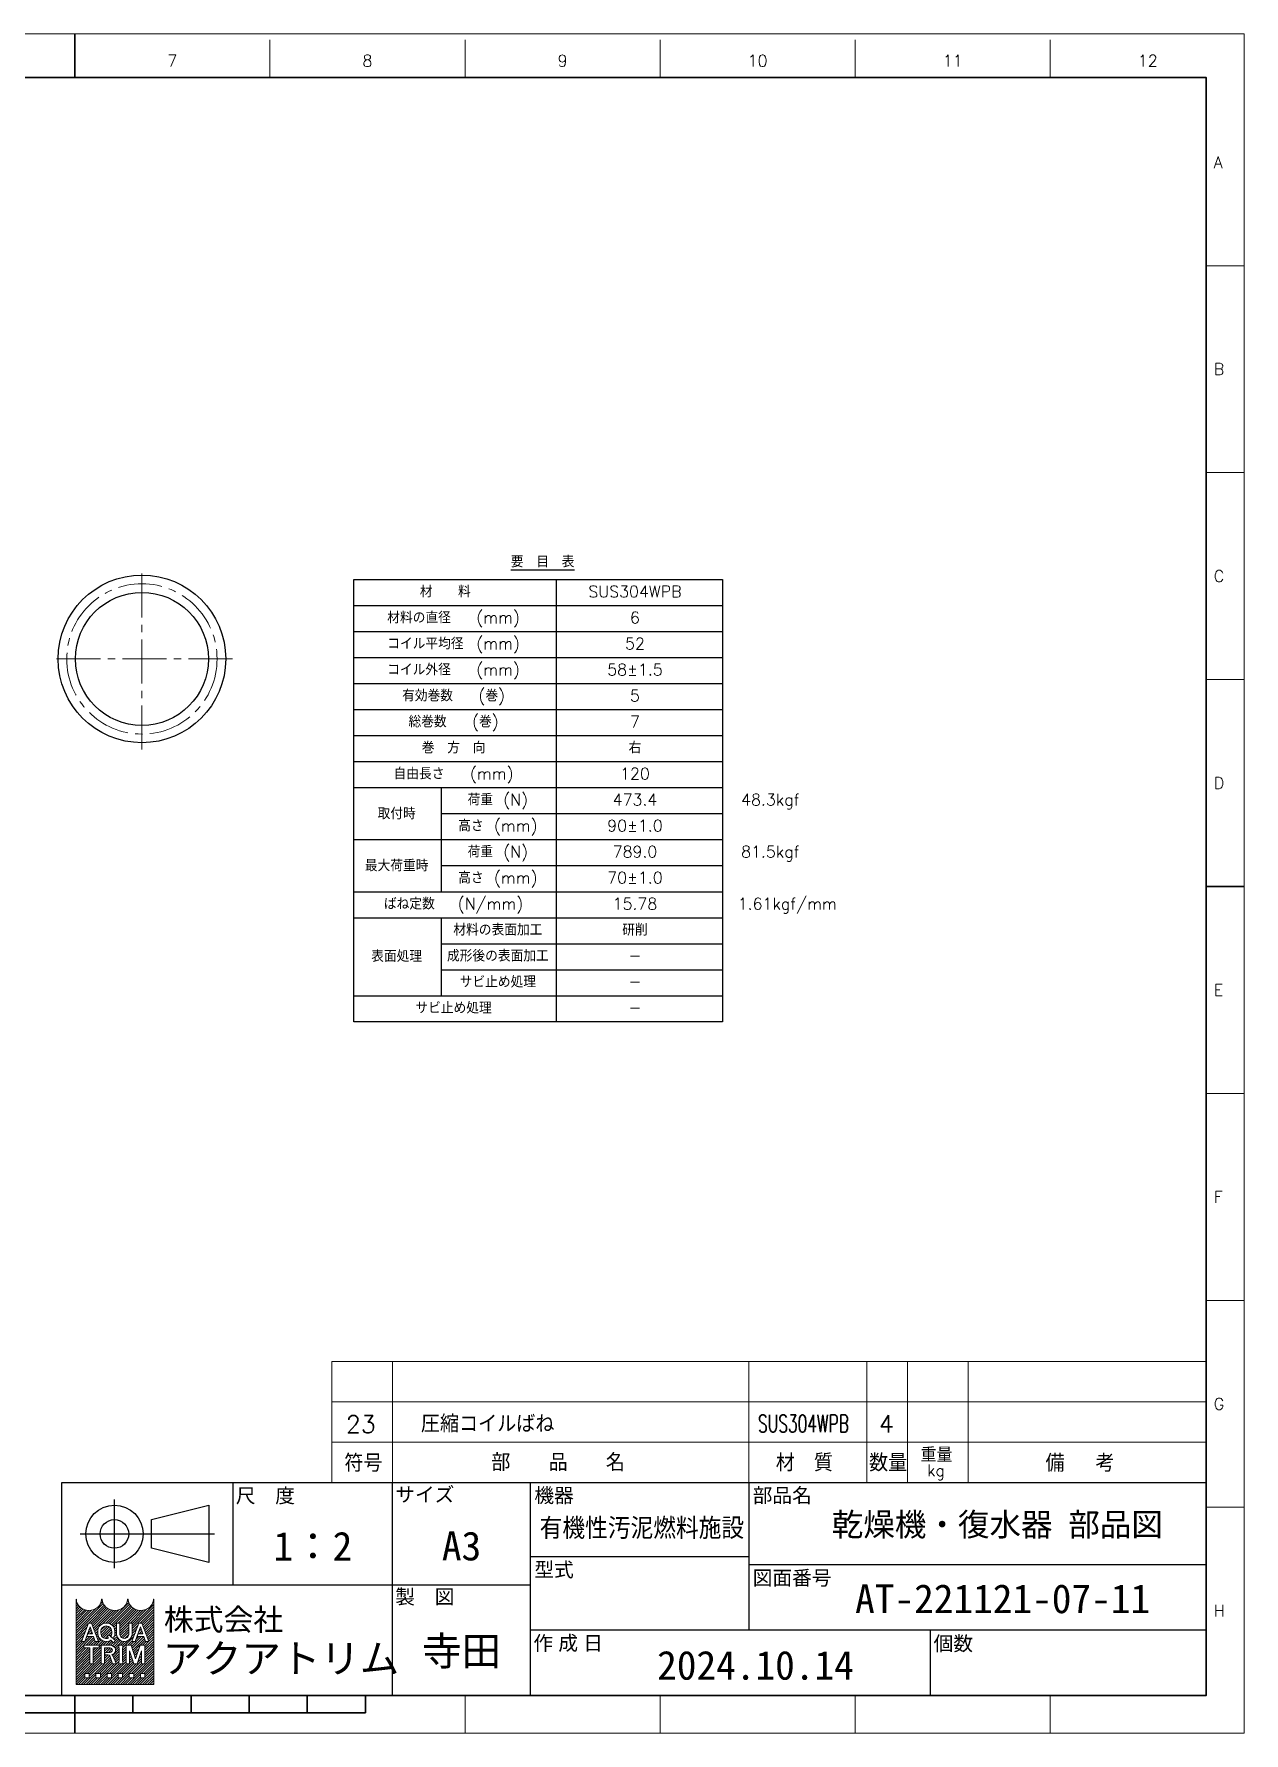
# Model space of a CAD drawing. Header units: millimetres. Extents: x 0 to 835, y -12 to 588.
# Drawn here: x 416 to 835, y 0 to 588 of the extents above; entities that cross this region are included whole.
import ezdxf
from ezdxf.enums import TextEntityAlignment as Align

# ---------------------------------------------------------------- set-up
doc = ezdxf.new("R2010")
doc.units = ezdxf.units.MM
doc.header["$LTSCALE"] = 0.8
doc.linetypes.add('CENTER2', pattern=[28.575000000000003, 19.05, -3.175, 3.175, -3.175])
doc.layers.add('05_CENTER', color=4, linetype='CENTER2', lineweight=13)
doc.layers.add('90_FRAME', color=5, linetype='Continuous', lineweight=35)
doc.layers.add('91_BLANK', color=5, linetype='Continuous', lineweight=0, plot=False)
doc.styles.add('KSS_TXT', font='txt.shx', dxfattribs={"bigfont": 'extfont2.shx'})
doc.styles.add('MS_G', font='MS Gothic.ttf')
doc.styles.get("Standard").update_dxf_attribs({"font": 'txt.shx', "bigfont": 'extfont2.shx'})
doc.styles.add('表題用', font='MS PGothic.ttf')

msp = doc.modelspace()

# ---------------------------------------------------------------- hatches: boundary and pattern name
at = {"layer": '90_FRAME', "lineweight": 5}
h = msp.add_hatch(dxfattribs=at)
h.set_pattern_fill('_USER', color=4, scale=0.6, angle=45, pattern_type=0)
h.set_pattern_definition([(45, (-808.5539713822795, -12.79816484489149), (-0.4242640687119285, 0.4242640687119285), [])])
edge = h.paths.add_edge_path()
edge.add_arc((457.8380331854423, 46.22398644916203), 0.1280794679994826, 90, 180)
edge.add_ellipse((453.3552518054603, 46.22398644916203), major_axis=(-4.354701911982408, 0), ratio=0.8823529411764706, start_angle=360, end_angle=540, ccw=False)
edge.add_arc((448.8724704254782, 46.22398644916203), 0.1280794679994826, 3.187317984128255, 180.0000000000261)
edge.add_ellipse((444.3896890454962, 46.22398644916203), major_axis=(-4.354701911982408, 0), ratio=0.8823529411764706, start_angle=360, end_angle=540, ccw=False)
edge.add_arc((439.9069076655142, 46.22398644916203), 0.1280794679994826, 3.187317984128255, 180)
edge.add_ellipse((435.4241262855321, 46.22398644916203), major_axis=(-4.354701911982408, 0), ratio=0.8823529411764706, start_angle=360, end_angle=540, ccw=False)
edge.add_arc((430.9413449055501, 46.22398644916203), 0.1280794679994826, 3.187317984128255, 90)
edge.add_line((430.9413449055501, 46.35206591716261), (430.9413449055501, 16.76570880928185))
edge.add_line((430.9413449055501, 16.76570880928094), (457.8380331854414, 16.76570880928094))
edge.add_line((457.8380331854423, 16.76570880928094), (457.8380331854423, 46.35206591716079))
h.paths.add_polyline_path([(435.2784667892429, 38.05069494241607), (436.3404004758795, 38.05069494241607), (438.755261396549, 31.67746061476092), (438.755261396549, 31.64672154244172), (437.6055928590031, 31.64672154244172), (437.0044116173922, 33.33503375214687), (434.6400715413292, 33.33503375214687), (434.9866852754312, 34.30843770894253), (436.657797883292, 34.30843770894253), (435.8094336325612, 36.69092010136038), (434.0132744061211, 31.64672154244172), (432.8636058685734, 31.64672154244172), (432.8636058685734, 31.67746061476092)], flags=16)
edge = h.paths.add_edge_path(flags=16)
edge.add_ellipse((441.427946647771, 35.232946646427), major_axis=(-2.9458277639881, 0), ratio=0.9565217391304346, start_angle=180, end_angle=360, ccw=False)
edge.add_line((444.3737744117589, 35.232946646427), (444.3737744117589, 34.46446983842989))
edge.add_ellipse((441.427946647771, 34.46446983842989), major_axis=(-2.9458277639881, 0), ratio=0.9565217391304346, start_angle=142.1052553177129, end_angle=180, ccw=False)
edge.add_line((443.7526184224516, 32.73377270960364), (442.9272559327692, 33.41388061136595))
edge.add_ellipse((441.427946647771, 34.5398293422376), major_axis=(1.87839559379198, 0), ratio=0.9950358206786509, start_angle=-37.0427632869818, end_angle=0)
edge.add_line((443.3063398835166, 34.53975678361522), (443.3063398835166, 35.15758714261929))
edge.add_ellipse((441.427946647771, 35.15758714261929), major_axis=(1.878393235745405, 0), ratio=0.9947182625257321, start_angle=360, end_angle=540)
edge.add_line((439.5495534120255, 35.15758714261929), (439.5495534120255, 34.53976347155358))
edge.add_ellipse((441.427946647771, 34.5398293422376), major_axis=(1.87839559379198, 0), ratio=0.9950358206786509, start_angle=-180, end_angle=-65.75794872216291)
edge.add_line((442.1992015251253, 32.8355749552492), (441.6762242729628, 33.3445570490193))
edge.add_line((441.6762242729619, 33.34455704901839), (442.2435468682688, 33.94697463426738))
edge.add_line((442.2435468682688, 33.94697463426829), (444.615658836211, 31.99232790216129))
edge.add_line((444.6156588362101, 31.99232790216038), (443.8743958027244, 31.20520979623407))
edge.add_line((443.8743958027262, 31.20520979623498), (442.983920132443, 32.0718558486914))
edge.add_ellipse((441.427946647771, 34.46446983842989), major_axis=(-2.9458277639881, 0), ratio=0.9565217391304346, start_angle=0, end_angle=121.88362473889401, ccw=False)
edge.add_line((438.4821188837832, 34.46446983842989), (438.4821188837832, 35.232946646427))
h.paths.add_polyline_path([(438.94574378998, 30.36592686244686), (438.94574378998, 29.46937058645008), (437.0245517699877, 29.46937058645008, 0.4142135623730951), (436.8964723019872, 29.34129111845041), (436.8964723019872, 23.96195346247251), (435.7437570899929, 23.96195346247251), (435.7437570899929, 29.34129111845041, 0.4142135623730951), (435.6156776219941, 29.46937058645008), (433.6944856020018, 29.46937058645008), (433.6944856020018, 30.36592686244686)], flags=16)
edge = h.paths.add_edge_path(flags=16)
edge.add_line((439.675775947795, 30.36592686244686), (442.6216037117829, 30.36592686244686))
edge.add_ellipse((442.6216037117811, 28.68130794059644), major_axis=(-2.067472937939515, 3.797886173657114e-16), ratio=0.8148203011203055, start_angle=111.38697473498539, end_angle=270, ccw=False)
edge.add_arc((442.9386560296771, 26.3982801414767), 0.8374090168554462, 22.272952259934925, 58.5531130129101, ccw=False)
edge.add_line((443.7135849096394, 26.71567436402884), (444.8171561177196, 24.01318524967238))
edge.add_line((444.8171561177205, 24.01318524967238), (444.8171561177205, 23.96195346247251))
edge.add_line((444.8171561177205, 23.96195346247251), (443.574785278126, 23.96195346247251))
edge.add_line((443.574785278126, 23.96195346247251), (442.5998526594612, 26.67569420010832))
edge.add_arc((442.124599999057, 26.48437114674917), 0.5123178719979352, 21.92829786654815, 90)
edge.add_line((442.124599999057, 26.99668901874603), (440.8669150001888, 26.99668901874603))
edge.add_line((440.8669150001879, 26.99668901874603), (440.8669150001879, 27.8932452947428))
edge.add_line((440.8669150001879, 27.8932452947428), (442.7752990733798, 27.8932452947428))
edge.add_arc((442.7478198461013, 28.68130794059644), 0.788541591624461, 271.9970571044071, 448.0029428955929)
edge.add_line((442.7752990733825, 29.46937058645008), (440.8284911597902, 29.46937058645008))
edge.add_line((440.8284911597893, 29.46937058645008), (440.8284911597893, 23.96195346247251))
edge.add_line((440.8284911597893, 23.96195346247251), (439.6757759477941, 23.96195346247251))
edge.add_line((439.675775947795, 23.96195346247251), (439.675775947795, 30.36592686244686))
h.paths.add_polyline_path([(444.9658350815462, 38.05069494241607), (446.1185502935423, 38.05069494241607), (446.1185502935423, 34.46446983842989, 0.175030561155744), (446.6270601120232, 32.99670050814794, 0.2571496110314638), (448.6839477070498, 32.99670050814794, 0.1750305611562702), (449.1924575255289, 34.46446983843444), (449.1924575255289, 38.05069494241607), (450.345172737525, 38.05069494241607), (450.345172737525, 34.23277104724539, -0.3793912406243967), (447.8476231115346, 31.64672154244172), (447.4633847075347, 31.64672154244172, -0.3793912406243716), (444.9658350815462, 34.23277104724539)], flags=16)
h.paths.add_polyline_path([(445.7884440946564, 30.36592686244686), (447.1973182426518, 30.36592686244686), (447.1973182426518, 29.46937058645008, 0.4142135623730951), (447.0692387746531, 29.34129111845041), (447.0692387746531, 24.98658920646804, 0.4142135623730951), (447.1973182426518, 24.85850973846928), (447.1973182426518, 23.96195346247251), (445.7884440946564, 23.96195346247251), (445.7884440946564, 24.85850973846928, 0.4142135623730951), (445.9165235626569, 24.98658920646804), (445.9165235626569, 29.34129111845041, 0.4142135623730951), (445.7884440946564, 29.46937058645008)], flags=16)
h.paths.add_polyline_path([(448.3512815171252, 30.36592686244686), (450.0239467744959, 30.36592686244686), (451.5532682171124, 25.71482210601599), (453.0825896597289, 30.36592686244686), (454.7563163691339, 30.36592686244686), (454.7563163691339, 23.96195346247251), (453.6036011571396, 23.96195346247251), (453.6036011571396, 28.44473484245455), (452.1296258231105, 23.96195346247251), (450.9769106111162, 23.96195346247251), (449.5029352770853, 28.44473484245455), (449.5039967291214, 23.96195346247251), (448.3512815171252, 23.96195346247251)], flags=16)
h.paths.add_polyline_path([(452.6951365511122, 38.05069494241607), (453.7570702377488, 38.05069494241607), (456.1719311584184, 31.67746061476092), (456.1719311584184, 31.64672154244172), (455.0222626208706, 31.64672154244172), (454.4210813792615, 33.33503375214687), (452.0567413031986, 33.33503375214687), (452.4033550372988, 34.30843770894253), (454.0744676451613, 34.30843770894253), (453.2261033944305, 36.69092010136038), (451.4299441679887, 31.64672154244172), (450.2802756304409, 31.64672154244172), (450.2802756304409, 31.67746061476092)], flags=16)
h.paths.add_polyline_path([(434.0152521375385, 20.60809284926555), (435.5522057535309, 20.60809284926555), (435.5522057535309, 19.07113923327225), (434.0152521375385, 19.07113923327225)], flags=16)
h.paths.add_polyline_path([(437.8576361775231, 20.60809284926555), (439.3945897935155, 20.60809284926555), (439.3945897935155, 19.07113923327225), (437.8576361775231, 19.07113923327225)], flags=16)
h.paths.add_polyline_path([(441.7000202175077, 20.60809284926555), (443.2369738335001, 20.60809284926555), (443.2369738335001, 19.07113923327225), (441.7000202175077, 19.07113923327225)], flags=16)
h.paths.add_polyline_path([(445.5424042574923, 20.60809284926555), (447.0793578734847, 20.60809284926555), (447.0793578734847, 19.07113923327225), (445.5424042574923, 19.07113923327225)], flags=16)
h.paths.add_polyline_path([(449.3847882974769, 20.60809284926555), (450.9217419134693, 20.60809284926555), (450.9217419134693, 19.07113923327225), (449.3847882974769, 19.07113923327225)], flags=16)
h.paths.add_polyline_path([(453.2271723374615, 20.60809284926555), (454.7641259534539, 20.60809284926555), (454.7641259534539, 19.07113923327225), (453.2271723374615, 19.07113923327225)], flags=16)

# ---------------------------------------------------------------- linework, layer by layer
for p, q in [((597.0078514209513, 399.0217460067249), (597.0078514209513, 246.0217460067249)), ((527.0951534637047, 390.0217460067249), (654.5865275698802, 390.0217460067249)), ((527.0951534637047, 381.0217460067249), (654.5865275698802, 381.0217460067249)), ((527.0951534637047, 372.0217460067249), (654.5865275698802, 372.0217460067249)), ((527.0951534637047, 363.0217460067249), (654.5865275698802, 363.0217460067249)), ((527.0951534637047, 354.0217460067249), (654.5865275698802, 354.0217460067249)), ((527.0951534637047, 345.0217460067249), (654.5865275698802, 345.0217460067249)), ((527.0951534637047, 336.0217460067249), (654.5865275698802, 336.0217460067249)), ((527.0951534637047, 327.0217460067249), (654.5865275698802, 327.0217460067249)), ((557.2369379595425, 327.0217460067249), (557.2369379595425, 291.0217460067249)), ((557.2369379595425, 318.0217460067249), (654.5865275698802, 318.0217460067249)), ((527.0951534637047, 309.0217460067249), (654.5865275698802, 309.0217460067249)), ((557.2369379595425, 300.0217460067249), (654.5865275698802, 300.0217460067249)), ((527.0951534637047, 291.0217460067249), (654.5865275698802, 291.0217460067249)), ((527.0951534637047, 282.0217460067249), (654.5865275698802, 282.0217460067249)), ((557.2369379595425, 282.0217460067249), (557.2369379595425, 255.0217460067249)), ((557.2369379595425, 273.0217460067249), (654.5865275698802, 273.0217460067249)), ((557.2369379595425, 264.0217460067249), (654.5865275698802, 264.0217460067249)), ((527.0951534637047, 255.0217460067249), (654.5865275698802, 255.0217460067249))]:
    msp.add_line(p, q)
msp.add_lwpolyline([(527.0951534637047, 399.0217460067249), (654.5865275698802, 399.0217460067249), (654.5865275698802, 246.0217460067249), (527.0951534637047, 246.0217460067249)], close=True)
at = {"color": 0}
for radius in [29, 23]:
    msp.add_circle((453.7416360852767, 371.5360947677306), radius, dxfattribs=at)
at = {"layer": '05_CENTER'}
for p, q in [((453.7416360873722, 340.1641962585651), (453.7416360873722, 402.907993276896)), ((485.1135345944422, 371.5360947650421), (422.3697375761112, 371.5360947650421))]:
    msp.add_line(p, q, dxfattribs=at)
msp.add_circle((453.7416360852767, 371.5360947677306), 26, dxfattribs=at)
at = {"layer": '90_FRAME'}
for p, q in [((430.5441641560333, 587.6997422500219), (430.5441641560334, 572.6151258616644)), ((834.9921062433816, 292.8124579693821), (821.9238898577205, 292.8124579693821)), ((430.5441641560334, -1.126752522395691e-07), (430.5441641560334, 13.00979007709968)), ((450.6491124416646, 6.978305591408523), (450.6491124416646, 13.00979007709968)), ((470.7540607272983, 6.978305591408523), (470.7540607272983, 13.00979007709968)), ((490.8590090129321, 6.978305591408523), (490.8590090129321, 13.00979007709968)), ((510.9639572985658, 6.978305591408523), (510.9639572985658, 13.00979007709968)), ((531.0689055841998, 6.978305591408523), (531.0689055841998, 13.00979007709968)), ((330.0194227278673, 6.978305591408523), (531.0689055841998, 6.978305591408523))]:
    msp.add_line(p, q, dxfattribs=at)
at = {"layer": '90_FRAME', "color": 4, "lineweight": 13}
for p, q in [((498.0264230767611, 572.6151258616644), (498.0264230767611, 585.683342247323)), ((565.5086819974862, 572.6151258616644), (565.5086819974862, 585.683342247323)), ((632.9909409182138, 572.6151258616644), (632.9909409182138, 585.683342247323)), ((700.4731998389417, 572.6151258616644), (700.4731998389417, 585.683342247323)), ((767.9554587596695, 572.6151258616644), (767.9554587596695, 585.683342247323)), ((834.9921062433816, 507.5506461778388), (821.9238898577205, 507.5506461778388)), ((834.9921062433816, 435.9712501083532), (821.9238898577205, 435.9712501083532)), ((834.9921062433816, 364.3918540388676), (821.9238898577205, 364.3918540388676)), ((834.9921062433816, 221.2330618998965), (821.9238898577205, 221.2330618998965)), ((834.9921062433816, 149.6536658304109), (821.9238898577205, 149.6536658304109)), ((519.4810237878792, 128.5526449678443), (821.9238783046039, 128.5526449678443)), ((519.4810353409957, 128.5526449678443), (519.4810353409957, 86.55264721965969)), ((540.4810327159994, 128.5526449678443), (540.4810327159994, 86.55264721965969)), ((663.6619767215561, 128.5526449678443), (663.6619767215561, 86.55264721965969)), ((704.5502042005212, 128.5526449678443), (704.5502042005269, 86.55264721965969)), ((718.5502024505217, 128.5526449678443), (718.5502024505281, 86.55264721965969)), ((739.5501998255247, 128.5526449678443), (739.5501998255247, 86.55264721965969)), ((519.4810237878792, 114.5526457154114), (821.9238783046039, 114.5526457154114)), ((519.4810237878792, 100.5526457154114), (821.9238783046039, 100.5526457154114)), ((834.9921062433816, 78.0742697609254), (821.9238898577205, 78.0742697609254)), ((565.5086819974862, -1.126752522395691e-07), (565.5086819974862, 13.00979007709968)), ((632.9909409182138, -1.126752522395691e-07), (632.9909409182138, 13.00979007709968)), ((700.4731998389417, -1.126752522395691e-07), (700.4731998389417, 13.00979007709968)), ((767.9554587596695, -1.126752522395691e-07), (767.9554587596695, 13.00979007709968))]:
    msp.add_line(p, q, dxfattribs=at)
at = {"layer": '90_FRAME', "color": 0, "lineweight": 25}
for p, q in [((485.3238898590789, 51.19550436265845), (485.3238898590789, 86.55264721965969)), ((540.4810327159994, 13.00979007709967), (540.4810327159994, 86.55264721965969)), ((588.1381755729199, 13.00979007709967), (588.1381755729199, 86.55264721965969)), ((663.6619767215561, 86.55264721965969), (663.6619767215561, 35.63836150557918)), ((444.2388898592453, 56.99407579120808), (444.2388898592453, 80.75407579111189)), ((432.3588898592934, 68.87407579115816), (478.8888898591049, 68.87407579115816)), ((588.1381755729199, 61.09550436261989), (663.6619767215561, 61.09550436261989)), ((663.6619767215561, 58.2669329340587), (821.9238898577205, 58.2669329340587)), ((588.1381755729199, 51.19550436265845), (425.9238898593194, 51.19550436265845)), ((588.1381755729199, 35.63836150557918), (821.9238898577205, 35.63836150557918)), ((726.4096041437988, 35.63836150557918), (726.4096041437988, 13.00979007709967))]:
    msp.add_line(p, q, dxfattribs=at)
at = {"layer": '90_FRAME', "color": 4, "lineweight": 5}
for p, q in [((430.9413449055501, 16.76570880928094), (430.9413449055501, 46.35206591716261)), ((457.8380331854423, 46.35206591716261), (457.8380331854423, 16.76570880928094)), ((432.8636058685734, 31.67746061476092), (435.2784667892429, 38.05069494241607)), ((434.0132744061211, 31.64672154244172), (435.8094336325612, 36.69092010136038)), ((435.2784667892429, 38.05069494241607), (436.3404004758795, 38.05069494241607)), ((436.657797883292, 34.30843770894253), (435.8094336325612, 36.69092010136038)), ((438.755261396549, 31.67746061476092), (436.3404004758795, 38.05069494241607)), ((444.9658350815462, 34.23277104724539), (444.9658350815462, 38.05069494241607)), ((446.1185502935423, 38.05069494241607), (444.9658350815462, 38.05069494241607)), ((446.1185502935423, 34.46446983842989), (446.1185502935423, 38.05069494241607)), ((449.1924575255289, 34.46446983842989), (449.1924575255289, 38.05069494241607)), ((449.1924575255289, 38.05069494241607), (450.345172737525, 38.05069494241607)), ((450.2802756304409, 31.67746061476092), (452.6951365511122, 38.05069494241607)), ((450.345172737525, 34.23277104724539), (450.345172737525, 38.05069494241607)), ((451.4299441679887, 31.64672154244172), (453.2261033944305, 36.69092010136038)), ((452.6951365511122, 38.05069494241607), (453.7570702377488, 38.05069494241607)), ((454.0744676451613, 34.30843770894253), (453.2261033944305, 36.69092010136038)), ((456.1719311584184, 31.67746061476092), (453.7570702377488, 38.05069494241607)), ((432.8636058685734, 31.64672154244172), (432.8636058685734, 31.67746061476092)), ((432.8636058685734, 31.67746061476092), (432.8636058685734, 31.67746061476092)), ((432.8636058685734, 31.64672154244172), (432.8636058685734, 31.67746061476092)), ((432.8636058685734, 31.64672154244172), (434.0132744061211, 31.64672154244172)), ((433.6944856020018, 30.36592686244686), (438.94574378998, 30.36592686244686)), ((433.6944856020018, 30.36592686244686), (433.6944856020018, 29.46937058645008)), ((433.6944856020018, 29.46937058645008), (435.6156776219941, 29.46937058645008)), ((434.6400715413292, 33.33503375214687), (434.9866852754312, 34.30843770894253)), ((434.6400715413292, 33.33503375214687), (437.0044116173922, 33.33503375214687)), ((434.9866852754312, 34.30843770894253), (436.657797883292, 34.30843770894253)), ((437.6055928590031, 31.64672154244172), (437.0044116173922, 33.33503375214687)), ((437.0245517699877, 29.46937058645008), (438.94574378998, 29.46937058645008)), ((438.755261396549, 31.64672154244172), (437.6055928590031, 31.64672154244172)), ((438.4821188837832, 35.232946646427), (438.4821188837832, 34.46446983842989)), ((438.755261396549, 31.64672154244172), (438.755261396549, 31.67746061476092)), ((438.94574378998, 30.36592686244686), (438.94574378998, 29.46937058645008)), ((439.5495534120255, 35.15758714261929), (439.5495534120255, 34.54280569622179)), ((439.675775947795, 30.36592686244686), (439.675775947795, 23.96195346247251)), ((439.675775947795, 30.36592686244686), (442.6216037117811, 30.36592686244686)), ((440.8284911597893, 23.96195346247251), (440.8284911597893, 29.46937058645008)), ((440.8284911597893, 29.46937058645008), (442.7752990733825, 29.46937058645008)), ((441.6762242729619, 33.34455704901839), (442.2435468682688, 33.94697463426829)), ((441.6762242729619, 33.34455704901839), (442.1992015251253, 32.8355749552492)), ((442.2435468682688, 33.94697463426829), (444.6156588362101, 31.99232790216038)), ((442.9272559327692, 33.41388061136595), (443.7526184224516, 32.73377270960364)), ((442.983920132443, 32.0718558486914), (443.8743958027262, 31.20520979623498)), ((443.3063398835166, 35.15758714261929), (443.3063398835166, 34.54280569622179)), ((443.8743958027262, 31.20520979623498), (444.6156588362101, 31.99232790216038)), ((444.3737744117589, 35.232946646427), (444.3737744117589, 34.46446983842989)), ((445.7884440946564, 30.36592686244686), (447.1973182426518, 30.36592686244686)), ((445.7884440946564, 30.36592686244686), (445.7884440946564, 29.46937058645008)), ((447.1973182426518, 30.36592686244686), (447.1973182426518, 29.46937058645008)), ((447.8476231115346, 31.64672154244172), (447.4633847075365, 31.64672154244172)), ((448.3512815171252, 30.36592686244686), (448.3512815171252, 23.96195346247251)), ((448.3512815171252, 30.36592686244686), (450.0239467744959, 30.36592686244686)), ((451.5532682171124, 25.71482210601599), (450.0239467744959, 30.36592686244686)), ((450.2802756304409, 31.64672154244172), (450.2802756304409, 31.67746061476092)), ((450.2802756304409, 31.67746061476092), (450.2802756304409, 31.67746061476092)), ((450.2802756304409, 31.64672154244172), (450.2802756304409, 31.67746061476092)), ((450.2802756304409, 31.64672154244172), (451.4299441679887, 31.64672154244172)), ((451.5532682171124, 25.71482210601599), (453.0825896597289, 30.36592686244686)), ((452.0567413031986, 33.33503375214687), (452.4033550372988, 34.30843770894253)), ((452.0567413031986, 33.33503375214687), (454.4210813792615, 33.33503375214687)), ((452.4033550372988, 34.30843770894253), (454.0744676451613, 34.30843770894253)), ((454.7563163691339, 30.36592686244686), (453.0825896597289, 30.36592686244686)), ((455.0222626208706, 31.64672154244172), (454.4210813792615, 33.33503375214687)), ((454.7563163691339, 23.96195346247251), (454.7563163691339, 30.36592686244686)), ((456.1719311584184, 31.64672154244172), (455.0222626208706, 31.64672154244172)), ((456.1719311584184, 31.64672154244172), (456.1719311584184, 31.67746061476092)), ((435.7437570899929, 23.96195346247251), (435.7437570899929, 29.34129111845041)), ((435.7437570899929, 23.96195346247251), (436.8964723019872, 23.96195346247251)), ((436.8964723019872, 23.96195346247251), (436.8964723019872, 29.34129111845041)), ((439.675775947795, 23.96195346247251), (440.8284911597893, 23.96195346247251)), ((440.8669150001879, 26.99668901874603), (440.8669150001879, 27.8932452947428)), ((440.8669150001879, 27.8932452947428), (442.7752990733825, 27.8932452947428)), ((440.8669150001879, 26.99668901874603), (442.124599999057, 26.99668901874603)), ((442.5998526594612, 26.67569420010832), (443.574785278126, 23.96195346247251)), ((443.574785278126, 23.96195346247251), (444.8171561177205, 23.96195346247251)), ((443.7135849096394, 26.71567436402975), (444.8171561177205, 24.01318524967238)), ((444.8171561177205, 24.01318524967238), (444.8171561177205, 23.96195346247251)), ((445.7884440946564, 23.96195346247251), (445.7884440946564, 24.85850973846928)), ((445.7884440946564, 23.96195346247251), (447.1973182426518, 23.96195346247251)), ((445.9165235626569, 24.98658920646804), (445.9165235626569, 29.34129111845041)), ((447.0692387746531, 24.98658920646804), (447.0692387746531, 29.34129111845041)), ((447.1973182426518, 23.96195346247251), (447.1973182426518, 24.85850973846928)), ((448.3512815171252, 23.96195346247251), (449.5039967291214, 23.96195346247251)), ((449.5039967291214, 23.96195346247251), (449.5029352770853, 28.44473484245455)), ((450.9769106111162, 23.96195346247251), (449.5029352770853, 28.44473484245455)), ((450.9769106111162, 23.96195346247251), (452.1296258231105, 23.96195346247251)), ((452.1296258231105, 23.96195346247251), (453.6036011571396, 28.44473484245455)), ((453.6036011571396, 28.44473484245455), (453.6036011571396, 23.96195346247251)), ((453.6036011571396, 23.96195346247251), (454.7563163691339, 23.96195346247251)), ((434.0152521375385, 20.60809284926555), (435.5522057535309, 20.60809284926555)), ((434.0152521375385, 20.60809284926555), (434.0152521375385, 19.07113923327225)), ((435.5522057535309, 19.07113923327225), (434.0152521375385, 19.07113923327225)), ((435.5522057535309, 20.60809284926555), (435.5522057535309, 19.07113923327225)), ((437.8576361775231, 20.60809284926555), (439.3945897935155, 20.60809284926555)), ((437.8576361775231, 20.60809284926555), (437.8576361775231, 19.07113923327225)), ((439.3945897935155, 19.07113923327225), (437.8576361775231, 19.07113923327225)), ((439.3945897935155, 20.60809284926555), (439.3945897935155, 19.07113923327225)), ((441.7000202175077, 20.60809284926555), (443.2369738335001, 20.60809284926555)), ((441.7000202175077, 20.60809284926555), (441.7000202175077, 19.07113923327225)), ((443.2369738335001, 19.07113923327225), (441.7000202175077, 19.07113923327225)), ((443.2369738335001, 20.60809284926555), (443.2369738335001, 19.07113923327225)), ((445.5424042574923, 20.60809284926555), (447.0793578734847, 20.60809284926555)), ((445.5424042574923, 20.60809284926555), (445.5424042574923, 19.07113923327225)), ((447.0793578734847, 19.07113923327225), (445.5424042574923, 19.07113923327225)), ((447.0793578734847, 20.60809284926555), (447.0793578734847, 19.07113923327225)), ((449.3847882974769, 20.60809284926555), (450.9217419134693, 20.60809284926555)), ((449.3847882974769, 20.60809284926555), (449.3847882974769, 19.07113923327225)), ((450.9217419134693, 19.07113923327225), (449.3847882974769, 19.07113923327225)), ((450.9217419134693, 20.60809284926555), (450.9217419134693, 19.07113923327225)), ((454.7641259534539, 20.60809284926555), (453.2271723374615, 20.60809284926555)), ((453.2271723374615, 20.60809284926555), (453.2271723374615, 19.07113923327225)), ((453.2271723374615, 19.07113923327225), (454.7641259534539, 19.07113923327225)), ((454.7641259534539, 20.60809284926555), (454.7641259534539, 19.07113923327225)), ((457.8380331854423, 16.76570880928094), (430.9413449055501, 16.76570880928094))]:
    msp.add_line(p, q, dxfattribs=at)
at = {"layer": '90_FRAME'}
msp.add_lwpolyline([(39.16443845434634, 13.00979007709968), (821.9238898577205, 13.00979007709968), (821.9238898577205, 572.6151258616644), (39.16443845434634, 572.6151258616644)], close=True, dxfattribs=at)
at = {"layer": '90_FRAME', "color": 0, "lineweight": 25}
msp.add_lwpolyline([(425.9238898593194, 13.00979007709967), (821.9238898577205, 13.00979007709967), (821.9238898577205, 86.55264721965969), (425.9238898593194, 86.55264721965969)], close=True, dxfattribs=at)
msp.add_lwpolyline([(457.1088898591952, 73.82407579113888), (476.9088898591144, 78.7740757911196), (476.9088898591144, 58.97407579120036), (457.1088898591952, 63.92407579117926), (457.1088898591952, 73.82407579113888)], dxfattribs=at)
for radius in [9.89999999996, 4.94999999998]:
    msp.add_circle((444.2388898592453, 68.87407579115816), radius, dxfattribs=at)
at = {"layer": '90_FRAME', "color": 4, "lineweight": 5}
for centre, radius, start, end in [((430.9413449055501, 46.22398644916203), 0.1280794679994826, 0, 90), ((439.9069076655142, 46.22398644916203), 0.1280794679994826, 0, 180), ((439.9069076655142, 46.22398644916203), 0.1280794679994826, 0, 90), ((448.8724704254782, 46.22398644916203), 0.1280794679994826, 0, 180), ((457.8380331854423, 46.22398644916203), 0.1280794679994826, 90, 180), ((435.6156776219941, 29.34129111845041), 0.1280794679994826, 0, 90), ((437.0245517699877, 29.34129111845041), 0.1280794679994826, 90, 180), ((442.7478198461013, 28.68130794059644), 0.788541591624461, 271.9970571043541, 88.00294289554164), ((447.6734070510975, 34.34862044283901), 2.710049271279299, 182.4500309922613, 265.5552572885243), ((445.7884440946564, 29.34129111845041), 0.1280794679994826, 0, 90), ((448.4050262959463, 34.43464974111785), 2.286670450191321, 179.2527938813868, 218.9645718468802), ((447.6555039095365, 34.86416785304928), 2.131931267400064, 241.1577278083189, 298.8422721916811), ((447.1973182426518, 29.34129111845041), 0.1280794679994826, 90, 180), ((447.6376007679737, 34.34862044283901), 2.710049271279299, 274.4447427114757, 357.5499690077386), ((446.9059815231249, 34.43464974111785), 2.286670450191064, 321.0354281531198, 0.7472061186132516), ((442.124599999057, 26.48437114674917), 0.5123178719979303, 21.92829786655026, 90), ((442.9386560296771, 26.3982801414767), 0.8374090168554603, 22.27295225998095, 58.55311301286324), ((445.7884440946564, 24.98658920646804), 0.1280794679994826, 270, 0), ((447.1973182426518, 24.98658920646804), 0.1280794679994826, 180, 270)]:
    msp.add_arc(centre, radius, start, end, dxfattribs=at)
for centre, major_axis, ratio, start_param, end_param in [((435.4241262855321, 46.22398644916203), (-4.354701911982408, 0), 0.8823529411764706, 6.283185307179586, 9.42477796076938), ((444.3896890454962, 46.22398644916203), (-4.354701911982408, 0), 0.8823529411764706, 6.283185307179586, 9.42477796076938), ((453.3552518054603, 46.22398644916203), (-4.354701911982408, 0), 0.8823529411764706, 6.283185307179586, 9.42477796076938), ((441.427946647771, 35.232946646427), (-2.9458277639881, 0), 0.9565217391304346, 3.141592653589793, 6.283185307179586), ((441.427946647771, 35.15758714261929), (1.878393235745405, 0), 0.9947182625257321, 6.283185307179586, 9.42477796076938), ((442.6216037117811, 28.68130794059644), (-2.067472937939515, 3.797886173657099e-16), 0.8148203011203053, 1.944069452961235, 4.71238898038469)]:
    msp.add_ellipse(centre, major_axis=major_axis, ratio=ratio, start_param=start_param, end_param=end_param, dxfattribs=at)
at = {"layer": '90_FRAME', "color": 4, "lineweight": 5, "extrusion": (0, 0, -1)}
for centre, major_axis, ratio, start_param, end_param in [((441.427946647771, 34.46446983842989), (-2.9458277639881, 0), 0.9565217391304346, 4.155914751220672, 6.283185307179586), ((441.427946647771, 34.5398293422376), (1.87839559379198, 0), 0.9950358206786509, 7.430878021738927, 9.42477796076938), ((441.427946647771, 34.5398293422376), (1.87839559379198, 0), 0.9950358206786509, 6.283185307179586, 6.929703490574296), ((441.427946647771, 34.46446983842989), (-2.9458277639881, 0), 0.9565217391304346, 3.141592653589793, 3.802980717498315)]:
    msp.add_ellipse(centre, major_axis=major_axis, ratio=ratio, start_param=start_param, end_param=end_param, dxfattribs=at)
at = {"layer": '91_BLANK'}
msp.add_lwpolyline([(-8.093381893559127e-07, -1.126752522395691e-07), (834.9921062419944, -1.126752522395691e-07), (834.9921062419944, 587.6997422500219), (-8.093381893559127e-07, 587.6997422500219)], close=True, dxfattribs=at)

# ---------------------------------------------------------------- texts
at = {"color": 0, "style": 'KSS_TXT'}
for s, p in [('%%u要\u3000目\u3000表', (592.3540179048273, 403.1812197528959)), ('材\u3000\u3000料', (558.6821967317724, 392.8380339838075)), ('SUS304WPB', (624.3032908651062, 392.8380339838075)), ('材料の直径\u3000\u3000(mm)', (561.5576498151772, 383.8380339838075)), ('6', (624.3032908651062, 383.8380339838075)), ('コイル平均径\u3000(mm)', (561.5576498151772, 374.8380339838075)), ('52', (624.3032908651062, 374.8380339838075)), ('コイル外径\u3000\u3000(mm)', (561.5576498151772, 365.8380339838075)), ('58±1.5', (624.3032908651062, 365.8380339838075)), ('有効巻数\u3000\u3000(巻)', (561.5576498151772, 356.8380339838075)), ('5', (624.3032908651062, 356.8380339838075)), ('総巻数\u3000\u3000(巻)', (561.5576498151772, 347.8380339838075)), ('7', (624.3032908651062, 347.8380339838075)), ('巻\u3000方\u3000向', (561.5576498151772, 338.8380339838075)), ('右', (624.3032908651062, 338.8380339838075)), ('自由長さ\u3000\u3000(mm)', (561.5576498151772, 329.8380339838075)), ('120', (624.3032908651062, 329.8380339838075)), ('荷重 (N)', (576.8751798678227, 320.8380339838075)), ('473.4', (624.3032908651062, 320.8380339838075)), ('48.3kgf', (671.1506428641574, 320.8380339838075)), ('取付時', (541.8680626955852, 316.0537242834578)), ('高さ (mm)', (576.8751798678227, 311.8380339838075)), ('90±1.0', (624.3032908651062, 311.8380339838075)), ('荷重 (N)', (576.8751798678227, 302.8380339838075)), ('789.0', (624.3032908651062, 302.8380339838075)), ('81.5kgf', (671.1506428641574, 302.8380339838075)), ('最大荷重時', (541.8680626955852, 298.0537242834578)), ('高さ (mm)', (576.8751798678227, 293.8380339838075)), ('70±1.0', (624.3032908651062, 293.8380339838075)), ('ばね定数 \u3000(N/mm)', (561.5576498151772, 284.8380339838075)), ('15.78', (624.3032908651062, 284.8380339838075)), ('1.61kgf/mm', (677.0056084161138, 284.8380339838075)), ('材料の表面加工', (576.8751798678227, 275.8380339838075)), ('研削', (624.3032908651062, 275.8380339838075)), ('表面処理', (541.8680626955852, 266.7091474509687)), ('成形後の表面加工', (576.8751798678227, 266.8380339838075)), ('－', (624.3032908651062, 266.5372244189382)), ('サビ止め処理', (576.8751798678227, 257.8380339838075)), ('－', (624.3032908651062, 257.5372244189382)), ('サビ止め処理', (561.5576498151772, 248.8380339838075)), ('－', (624.3032908651062, 248.5372244189382))]:
    msp.add_text(s, height=4, dxfattribs=at).set_placement(p, align=Align.CENTER)
at = {"layer": '90_FRAME', "color": 0, "lineweight": 13, "style": 'KSS_TXT'}
for s, p in [('7', (464.285293616396, 575.2179924612188)), ('8', (531.7675525371236, 575.2179924612188)), ('9', (599.2498114578513, 575.2179924612188)), ('10', (666.7320703785791, 575.2179924612188)), ('11', (734.2143292993043, 575.2179924612188)), ('12', (801.6965882200319, 575.2179924612188))]:
    msp.add_text(s, height=4.0328, dxfattribs=at).set_placement(p, align=Align.BOTTOM_CENTER)
for s, p in [('A', (824.5217821243332, 543.3403442125816)), ('B', (824.5217821243332, 471.760948143096)), ('C', (824.5217821243332, 400.1815520736105)), ('D', (824.5217821243332, 328.6021560041249)), ('E', (824.5217821243332, 257.0227599346393)), ('F', (824.5217821243332, 185.4433638651537)), ('G', (824.5217821243332, 113.8639677956682)), ('H', (824.5217821243332, 42.28457172618261))]:
    msp.add_text(s, height=4.0328, dxfattribs=at).set_placement(p, align=Align.MIDDLE_LEFT)
at = {"layer": '90_FRAME', "color": 3, "lineweight": 13}
for s, p in [('23', (529.4658838299592, 106.7973975115223)), ('4', (711.2786383741811, 106.897996030908))]:
    msp.add_text(s, height=6, dxfattribs=at).set_placement(p, align=Align.MIDDLE_CENTER)
for s, height, p in [('圧縮コイルばね', 6, (550.234799726989, 103.9517438775423)), ('符号', 6, (523.7570245300835, 90.36559032324035)), ('部\u3000\u3000品\u3000\u3000名', 6, (574.621452729562, 90.58336807379706)), ('材\u3000質', 6, (672.998850574389, 90.51128269852805)), ('数量', 6, (705.2854884258145, 90.46618884263765)), ('重量', 5, (723.1235831395647, 93.7383785172747)), ('備  考', 6, (766.3110685907109, 90.36559032324035)), ('kg', 4, (725.3335126704233, 88.84602942270024))]:
    msp.add_text(s, height=height, dxfattribs=at).set_placement(p)
at = {"layer": '90_FRAME', "color": 3, "lineweight": 13, "width": 0.65}
msp.add_text('SUS304WPB', height=6, dxfattribs=at).set_placement((666.8847252373203, 104.0313286364319))
at = {"layer": '90_FRAME', "color": 0, "style": '表題用'}
for s, p in [('尺\u3000度', (486.2209272008076, 82.1242033824764)), ('サイズ', (541.3780700577263, 82.49711104729059)), ('機器', (589.4973335122995, 82.20682690173808)), ('部品名', (665.0211346609394, 82.20682690173808)), ('型式', (589.4973335122995, 56.49968404469828)), ('図面番号', (665.0211346609376, 53.67111261613709)), ('製\u3000図', (541.3781005305646, 47.13996819029117)), ('作 成 日', (589.1522590877812, 31.10244101203526)), ('個数', (727.597047637566, 30.96415914240598))]:
    msp.add_text(s, height=5, dxfattribs=at).set_placement(p, align=Align.MIDDLE_LEFT)
at = {"layer": '90_FRAME', "color": 0, "style": 'MS_G'}
msp.add_text('乾燥機・復水器 部品図', height=8, dxfattribs=at).set_placement((749.6547922862478, 68.13102028411825), align=Align.CENTER)
at = {"layer": '90_FRAME', "color": 0, "style": 'MS_G', "width": 0.9}
msp.add_text('有機性汚泥燃料施設', height=6.4, dxfattribs=at).set_placement((626.7026018421661, 67.84396512518961), align=Align.CENTER)
at = {"layer": '90_FRAME', "color": 0, "style": 'MS_G'}
msp.add_text('A3', height=10, dxfattribs=at).set_placement((564.3096041444587, 64.6312186483191), align=Align.MIDDLE)
for s, p in [('AT-221121-07-11', (700.4515835511361, 41.45902527893932)), ('2024.10.14', (631.9738094299987, 18.44151388765366))]:
    msp.add_text(s, height=10, dxfattribs=at).set_placement(p)
at = {"layer": '90_FRAME', "color": 4, "style": 'MS_G'}
msp.add_text('株式会社', height=7.56077142854088, dxfattribs=at).set_placement((481.9573294585462, 39.25809510424043), align=Align.MIDDLE_CENTER)
msp.add_text('アクアトリム', height=10, dxfattribs=at).set_placement((460.9144162767739, 20.79210105441487))
at = {"layer": '90_FRAME', "color": 0, "style": 'MS_G'}
for tag, p in [('1：2', (512.9024612875401, 64.6312186483191)), ('寺田', (564.3096041444587, 28.56693293417894))]:
    msp.add_attdef(tag, text='', height=10, dxfattribs=at).set_placement(p, align=Align.MIDDLE)

doc.saveas('drawing.dxf')
